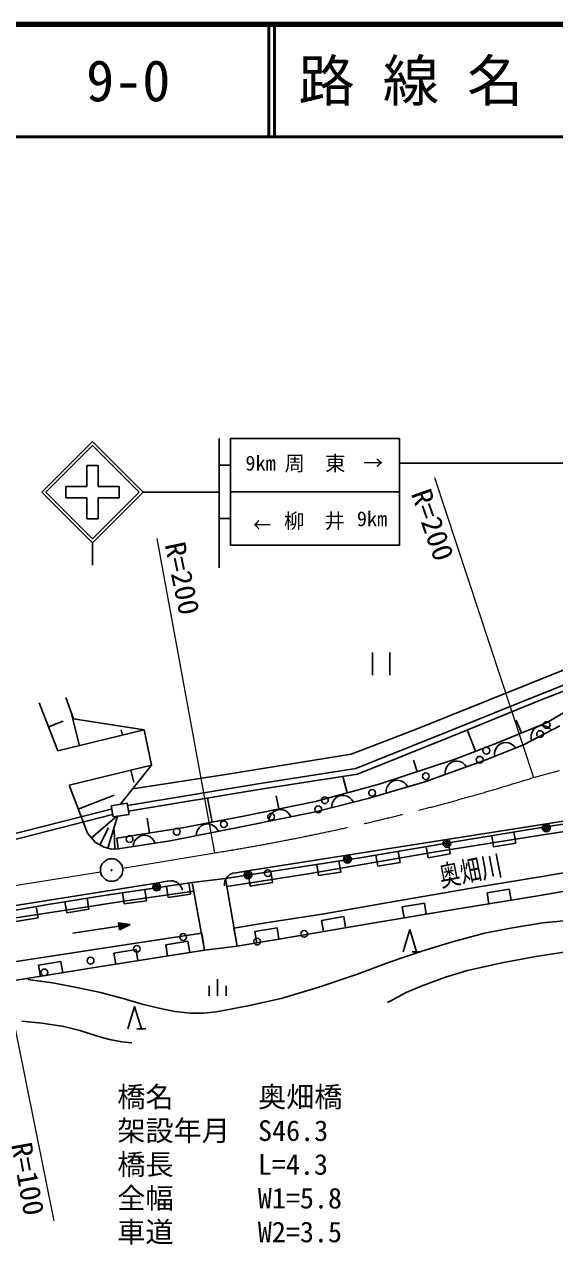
# Model space of a CAD drawing. Units: millimetres, scale not verified. Extents: x 40000 to 680000, y 20000 to 380000.
# Drawn here: x 156038 to 203139, y 271590 to 380000 of the extents above; entities that cross this region are included whole.
import ezdxf
from ezdxf.enums import TextEntityAlignment as Align

# ---------------------------------------------------------------- set-up
doc = ezdxf.new("R2010")
doc.units = ezdxf.units.MM
doc.header["$LTSCALE"] = 1000
doc.linetypes.add('CHAIN', pattern=[18.5, 12, -1.5, 3.5, -1.5])
for name, color, linetype, lineweight in [('M-BGD', 7, 'Continuous', 25), ('M-BMK', 2, 'CHAIN', 13), ('M-BMK-SRVR', 3, 'Continuous', 25), ('M-STR-HTXT', 7, 'Continuous', 13), ('M-STR-STRC', 7, 'Continuous', 25), ('M-TTL', 2, 'Continuous', 140), ('M-TTL-LINE', 7, 'Continuous', 50)]:
    doc.layers.add(name, color=color, linetype=linetype, lineweight=lineweight)
doc.layers.add('M-BMK-HTXT', color=7, linetype='Continuous')
doc.layers.add('M-TTL-TXT', color=7, linetype='Continuous')
doc.styles.add('ＭＳ ゴシック', font='')
doc.styles.get('ＭＳ ゴシック').set_extended_font_data('MS Gothic')

msp = doc.modelspace()

# ---------------------------------------------------------------- linework, layer by layer
at = {"layer": 'M-BGD'}
for p, q in [((186972, 324190), (186972, 322190)), ((188492, 322190), (188492, 324190)), ((190774, 317359), (203900, 322616)), ((202494, 317982), (209729, 322279)), ((209729, 322279), (202494, 317982)), ((201909, 320505), (203943, 321307)), ((159717, 320194), (160387, 318315)), ((193692, 317181), (201909, 320505)), ((193879, 316717), (202092, 320040)), ((202092, 320040), (204166, 320857)), ((159017, 315447), (157360, 319717)), ((160928, 315917), (160232, 318748)), ((158188, 317582), (159485, 318085)), ((160387, 318315), (166663, 317327)), ((197913, 316118), (202494, 317982)), ((202494, 317982), (197913, 316118)), ((200204, 317050), (199737, 318197)), ((203591, 317678), (200368, 316003)), ((201734, 317660), (201450, 317512)), ((201984, 317699), (201734, 317660)), ((202217, 317685), (201984, 317699)), ((202486, 317600), (202217, 317685)), ((166663, 317327), (159017, 315447)), ((164752, 316857), (164637, 317321)), ((166663, 317327), (167334, 314178)), ((185071, 315160), (190774, 317359)), ((185495, 313880), (193692, 317181)), ((185629, 313395), (193879, 316717)), ((196112, 315423), (195379, 317324)), ((201067, 316862), (201052, 316629)), ((201052, 316629), (201092, 316379)), ((201152, 317132), (201067, 316862)), ((201274, 317330), (201152, 317132)), ((201450, 317512), (201274, 317330)), ((202685, 317478), (202486, 317600)), ((202867, 317302), (202685, 317478)), ((194312, 314728), (197913, 316118)), ((197913, 316118), (194312, 314728)), ((200368, 316003), (197134, 314676)), ((197953, 315704), (197844, 315443)), ((198093, 315891), (197953, 315704)), ((198284, 316056), (198093, 315891)), ((198580, 316178), (198284, 316056)), ((198833, 316195), (198580, 316178)), ((199063, 316160), (198833, 316195)), ((199324, 316051), (199063, 316160)), ((199511, 315911), (199324, 316051)), ((199676, 315719), (199511, 315911)), ((174119, 313376), (185071, 315160)), ((187554, 312503), (194312, 314728)), ((194312, 314728), (187554, 312503)), ((190933, 313616), (190599, 314630)), ((197134, 314676), (191605, 312717)), ((193938, 314435), (193739, 314280)), ((194240, 314542), (193938, 314435)), ((194493, 314547), (194240, 314542)), ((194722, 314501), (194493, 314547)), ((194977, 314379), (194722, 314501)), ((197844, 315443), (197809, 315213)), ((197809, 315213), (197826, 314960)), ((160004, 312408), (167334, 314178)), ((167334, 314178), (164560, 310701)), ((165501, 313735), (165756, 312679)), ((165661, 312081), (174119, 313376)), ((177152, 312582), (185495, 313880)), ((177229, 312088), (185629, 313395)), ((193469, 313844), (193422, 313616)), ((193422, 313616), (193427, 313363)), ((193591, 314100), (193469, 313844)), ((193739, 314280), (193591, 314100)), ((195157, 314230), (194977, 314379)), ((195312, 314031), (195157, 314230)), ((161647, 308143), (160004, 312408)), ((165204, 310591), (177152, 312582)), ((181898, 310955), (187554, 312503)), ((187554, 312503), (181898, 310955)), ((184726, 311729), (184326, 313192)), ((191605, 312717), (186677, 311264)), ((188384, 312435), (188249, 312187)), ((188542, 312607), (188384, 312435)), ((188750, 312751), (188542, 312607)), ((189057, 312842), (188750, 312751)), ((189310, 312833), (189057, 312842)), ((189535, 312774), (189310, 312833)), ((189784, 312639), (189535, 312774)), ((189956, 312481), (189784, 312639)), ((190100, 312274), (189956, 312481)), ((160825, 310276), (164021, 311507)), ((165286, 310098), (177229, 312088)), ((172705, 309123), (172296, 311266)), ((178628, 310292), (178391, 311463)), ((186677, 311264), (181906, 310032)), ((183714, 311284), (183550, 311118)), ((183926, 311421), (183714, 311284)), ((184236, 311501), (183926, 311421)), ((184489, 311484), (184236, 311501)), ((184712, 311418), (184489, 311484)), ((184956, 311274), (184712, 311418)), ((185122, 311110), (184956, 311274)), ((188191, 311961), (188182, 311708)), ((188249, 312187), (188191, 311961)), ((153374, 307645), (163755, 310290)), ((165175, 310798), (163757, 310574)), ((163757, 310574), (163913, 309587)), ((165331, 309811), (165175, 310798)), ((175358, 309628), (181898, 310955)), ((181898, 310955), (175358, 309628)), ((175846, 304787), (213039, 310652)), ((178205, 310067), (178033, 309910)), ((178425, 310192), (178205, 310067)), ((178739, 310255), (178425, 310192)), ((178990, 310224), (178739, 310255)), ((179209, 310145), (178990, 310224)), ((179445, 309988), (179209, 310145)), ((183341, 310650), (183323, 310398)), ((183407, 310874), (183341, 310650)), ((183550, 311118), (183407, 310874)), ((185260, 310898), (185122, 311110)), ((153497, 307160), (163878, 309805)), ((161994, 307733), (164248, 309640)), ((163448, 306816), (164297, 309647)), ((163913, 309587), (165331, 309811)), ((167144, 308159), (166937, 309474)), ((170051, 308617), (175358, 309628)), ((175358, 309628), (170051, 308617)), ((172281, 308976), (171967, 308914)), ((172532, 308943), (172281, 308976)), ((181906, 310032), (175587, 308768)), ((177797, 309455), (177766, 309204)), ((177876, 309675), (177797, 309455)), ((178033, 309910), (177876, 309675)), ((179602, 309816), (179445, 309988)), ((179727, 309596), (179602, 309816)), ((202139, 308692), (209753, 309814)), ((211847, 309440), (202649, 308078)), ((162342, 307322), (161647, 308143)), ((162737, 307116), (163513, 308610)), ((164067, 306734), (163998, 308449)), ((164237, 307701), (170051, 308617)), ((170051, 308617), (164237, 307701)), ((166389, 307914), (166164, 307798)), ((166705, 307964), (166389, 307914)), ((166954, 307923), (166705, 307964)), ((167171, 307835), (166954, 307923)), ((175587, 308768), (168984, 307473)), ((171337, 308179), (171304, 307928)), ((171416, 308398), (171337, 308179)), ((171574, 308633), (171416, 308398)), ((171747, 308789), (171574, 308633)), ((171967, 308914), (171747, 308789)), ((172751, 308864), (172532, 308943)), ((172986, 308706), (172751, 308864)), ((173142, 308533), (172986, 308706)), ((173267, 308313), (173142, 308533)), ((202649, 308078), (192416, 306448)), ((194951, 307490), (202139, 308692)), ((197559, 307926), (197724, 306940)), ((199696, 307270), (199531, 308256)), ((163132, 306911), (162342, 307322)), ((163763, 306722), (163132, 306911)), ((164371, 306746), (164237, 307701)), ((164237, 307701), (164371, 306746)), ((168984, 307473), (164371, 306746)), ((165731, 307203), (165690, 306954)), ((165819, 307420), (165731, 307203)), ((165985, 307648), (165819, 307420)), ((166164, 307798), (165985, 307648)), ((167399, 307669), (167171, 307835)), ((167549, 307490), (167399, 307669)), ((167665, 307265), (167549, 307490)), ((186027, 305994), (194951, 307490)), ((191734, 306951), (191899, 305964)), ((193872, 306295), (193707, 307281)), ((197724, 306940), (199696, 307270)), ((164371, 306746), (163763, 306722)), ((173897, 304111), (186027, 305994)), ((192416, 306448), (181061, 304497)), ((187272, 306202), (187437, 305216)), ((189410, 305547), (189245, 306533)), ((191899, 305964), (193872, 306295)), ((174542, 304582), (174859, 304632)), ((174859, 304632), (175846, 304787)), ((178071, 303747), (177918, 304735)), ((182007, 305370), (182160, 304381)), ((182160, 304381), (184136, 304688)), ((184136, 304688), (183983, 305676)), ((187437, 305216), (189410, 305547)), ((202376, 304355), (208379, 305379)), ((152762, 301315), (167731, 303707)), ((167731, 303707), (168719, 303865)), ((168338, 303373), (170946, 303767)), ((168719, 303865), (169035, 303915)), ((169035, 303915), (169239, 303907)), ((169239, 303907), (169494, 303827)), ((169494, 303827), (169671, 303734)), ((169671, 303734), (169815, 303595)), ((169815, 303595), (169972, 303376)), ((170780, 302731), (170631, 303719)), ((170946, 303767), (173897, 304111)), ((172031, 297763), (170946, 303767)), ((170946, 303767), (171087, 302988)), ((173804, 303615), (173846, 303865)), ((173829, 303457), (173804, 303615)), ((173846, 303865), (173933, 304081)), ((173897, 304111), (174930, 298113)), ((174017, 303413), (173897, 304111)), ((173933, 304081), (174099, 304309)), ((181061, 304497), (174017, 303413)), ((174099, 304309), (174278, 304459)), ((174278, 304459), (174542, 304582)), ((175941, 304428), (176095, 303440)), ((176095, 303440), (178071, 303747)), ((196430, 303364), (202376, 304355)), ((207619, 303595), (201838, 302604)), ((158114, 301803), (163136, 302611)), ((163136, 302611), (168338, 303373)), ((164748, 302847), (164893, 301857)), ((171087, 302988), (164885, 302117)), ((166872, 302147), (166727, 303137)), ((168653, 303420), (168803, 302432)), ((168803, 302432), (170780, 302731)), ((169972, 303376), (170043, 303185)), ((170043, 303185), (170062, 303067)), ((188204, 301943), (196430, 303364)), ((201838, 302604), (194736, 301448)), ((199113, 303174), (197139, 302852)), ((197139, 302852), (197300, 301865)), ((199274, 302187), (199113, 303174)), ((154078, 301086), (158114, 301803)), ((157255, 300635), (157080, 301620)), ((164885, 302117), (158562, 301131)), ((159638, 302048), (159796, 301061)), ((161771, 301378), (161612, 302366)), ((164893, 301857), (166872, 302147)), ((182490, 300952), (188204, 301943)), ((194736, 301448), (186775, 300127)), ((191578, 301937), (189605, 301610)), ((189605, 301610), (189769, 300623)), ((191742, 300951), (191578, 301937)), ((158562, 301131), (154078, 300458)), ((155286, 300285), (157255, 300635)), ((159796, 301061), (161771, 301378)), ((177667, 300193), (182490, 300952)), ((184404, 300736), (182433, 300399)), ((182433, 300399), (182602, 299413)), ((184573, 299750), (184404, 300736)), ((160354, 299267), (165426, 300023)), ((165426, 300023), (164390, 300192)), ((164390, 300192), (164484, 299559)), ((165307, 300005), (164438, 300139)), ((164438, 300139), (164515, 299624)), ((164484, 299559), (165426, 300023)), ((165188, 299988), (164486, 300085)), ((164486, 300085), (164545, 299690)), ((164515, 299624), (165307, 300005)), ((165070, 299970), (164535, 300032)), ((164535, 300032), (164576, 299755)), ((164545, 299690), (165188, 299988)), ((164576, 299755), (165070, 299970)), ((164951, 299952), (164583, 299978)), ((164583, 299978), (164607, 299820)), ((164607, 299820), (164951, 299952)), ((164793, 299929), (164632, 299925)), ((164632, 299925), (164637, 299885)), ((164637, 299885), (164793, 299929)), ((166155, 298390), (171796, 299252)), ((171796, 299252), (172031, 297763)), ((174656, 299702), (177667, 300193)), ((174930, 298113), (174656, 299702)), ((178484, 299727), (176512, 299394)), ((176512, 299394), (176679, 298408)), ((178651, 298741), (178484, 299727)), ((186775, 300127), (180400, 299036)), ((189681, 297598), (190281, 299598)), ((190281, 299598), (190881, 297598)), ((158215, 297189), (166155, 298390)), ((170563, 298542), (168588, 298228)), ((168588, 298228), (168745, 297241)), ((170720, 297555), (170563, 298542)), ((180400, 299036), (174930, 298113)), ((153200, 296405), (158215, 297189)), ((172031, 297763), (162838, 296301)), ((165966, 297811), (163991, 297497)), ((163991, 297497), (164148, 296509)), ((166124, 296824), (165966, 297811)), ((174930, 298113), (172031, 297763)), ((190481, 297598), (191281, 297598)), ((162838, 296301), (154068, 294864)), ((159278, 296731), (157304, 296408)), ((157304, 296408), (157466, 295421)), ((159440, 295744), (159278, 296731)), ((173201, 295186), (173201, 293686)), ((172451, 294586), (172451, 293686)), ((173951, 294586), (173951, 293686)), ((165232, 290748), (165832, 292748)), ((165832, 292748), (166432, 290748)), ((166032, 290748), (166832, 290748))]:
    msp.add_line(p, q, dxfattribs=at)
for points in [[(156342, 295144), (158522, 294848), (160687, 294445), (162784, 294001), (164813, 293467), (166500, 292962), (168251, 292545), (169422, 292308), (170752, 292153), (171954, 292162), (173104, 292284), (175901, 292806), (178835, 293466), (182102, 294446), (185632, 295617), (188391, 296655), (191355, 297653), (194067, 298495), (196924, 299261), (199400, 299748), (202105, 300166), (211711, 301110)], [(204936, 297734), (201476, 297200), (198455, 296625), (195405, 295936), (193454, 295346), (191277, 294565), (189941, 293976), (188525, 293231), (188281, 293097)], [(155805, 291432), (157573, 291266), (159549, 290960), (160959, 290605), (162518, 290101), (163594, 289808), (164701, 289617), (165578, 289506)]]:
    msp.add_lwpolyline(points, dxfattribs=at)
for centre, radius in [((202440, 317754), 300), ((201851, 316946), 300), ((197072, 315477), 300), ((196484, 314668), 300), ((191704, 313200), 300), ((182734, 311071), 300), ((186925, 311731), 300), ((182145, 310262), 300), ((173763, 308942), 300), ((177954, 309602), 300), ((202396, 308619), 350), ((165381, 307621), 300), ((169572, 308281), 300), ((202396, 308619), 210), ((202396, 308619), 70), ((193564, 307227), 350), ((193564, 307227), 210), ((193564, 307227), 70), ((184733, 305834), 350), ((184733, 305834), 210), ((184733, 305834), 70), ((175901, 304442), 350), ((175901, 304442), 210), ((177659, 304591), 300), ((167787, 303361), 350), ((167787, 303361), 210), ((175901, 304442), 70), ((167787, 303361), 70), ((170139, 298918), 300), ((180901, 299196), 300), ((166028, 297869), 300), ((176713, 298514), 300), ((161917, 296820), 300), ((157806, 295771), 300)]:
    msp.add_circle(centre, radius, dxfattribs=at)
at = {"layer": 'M-BMK'}
for p, q in [((201257, 313088), (203562, 313726)), ((164774, 305034), (172969, 306400)), ((152739, 303122), (162800, 304714))]:
    msp.add_line(p, q, dxfattribs=at)
msp.add_arc((141217, 503863), 200000, 279.13472, 287.46942, dxfattribs=at)
at = {"layer": 'M-BMK-SRVR'}
for radius in [1000, 40]:
    msp.add_circle((163788, 304870), radius, dxfattribs=at)
at = {"layer": 'M-STR-HTXT'}
for p, q in [((192470, 339741), (201257, 313088)), ((172969, 306400), (167842, 334338)), ((158696, 273709), (152739, 303122))]:
    msp.add_line(p, q, dxfattribs=at)
at = {"layer": 'M-STR-STRC'}
for p, q in [((157586, 338443), (162086, 342943)), ((157940, 338443), (162086, 342589)), ((166587, 338443), (162086, 342943)), ((166233, 338443), (162086, 342589)), ((173355, 343221), (173355, 331721)), ((174355, 343221), (189355, 343221)), ((174355, 343221), (174355, 333721)), ((189355, 343221), (189355, 333721)), ((161587, 338943), (161588, 340803)), ((161588, 340803), (161587, 338943)), ((161588, 340803), (162588, 340803)), ((161588, 340803), (162588, 340803)), ((162588, 340803), (162587, 338943)), ((162588, 340803), (162587, 338943)), ((173355, 340846), (174355, 340846)), ((189355, 341013), (221830, 341013)), ((157586, 338443), (162086, 333942)), ((157940, 338443), (162086, 334296)), ((159727, 338943), (159726, 337943)), ((159727, 338943), (159726, 337943)), ((159727, 338943), (161587, 338943)), ((159727, 338943), (161587, 338943)), ((162086, 334296), (166233, 338443)), ((162087, 333943), (166587, 338443)), ((162587, 338943), (164447, 338943)), ((162587, 338943), (164447, 338943)), ((164447, 338943), (164446, 337943)), ((164447, 338943), (164446, 337943)), ((166587, 338443), (173355, 338443)), ((189355, 338471), (174355, 338471)), ((161587, 337943), (159726, 337943)), ((159726, 337943), (161587, 337943)), ((161586, 336083), (161587, 337943)), ((161587, 337943), (161586, 336083)), ((162587, 337943), (162586, 336083)), ((162587, 337943), (162586, 336083)), ((164446, 337943), (162587, 337943)), ((162587, 337943), (164446, 337943)), ((162586, 336083), (161586, 336083)), ((161586, 336083), (162586, 336083)), ((173355, 336096), (174355, 336096)), ((162087, 333943), (162087, 331943)), ((189355, 333721), (174355, 333721))]:
    msp.add_line(p, q, dxfattribs=at)
at = {"layer": 'M-TTL'}
msp.add_line((680000, 380000), (40000, 380000), dxfattribs=at)
at = {"layer": 'M-TTL-LINE'}
for p, q in [((177750, 380000), (177750, 370000)), ((178250, 380000), (178250, 370000)), ((40000, 370000), (680000, 370000))]:
    msp.add_line(p, q, dxfattribs=at)

# ---------------------------------------------------------------- texts
at = {"layer": 'M-BMK-HTXT', "style": 'ＭＳ ゴシック', "width": 0.75}
msp.add_text('奥畑川', height=1833, rotation=11.1, dxfattribs=at).set_placement((193180, 302829), align=Align.BOTTOM_LEFT)
at = {"layer": 'M-STR-HTXT', "style": 'ＭＳ ゴシック', "width": 1.05}
for s, rotation, p in [('R=200', 289.3, (189843, 338141)), ('R=200', 281.9, (167959, 333682)), ('R=100', 280.3, (154323, 280389))]:
    msp.add_text(s, height=1833, rotation=rotation, dxfattribs=at).set_placement(p, align=Align.BOTTOM_LEFT)
at = {"layer": 'M-STR-HTXT', "style": 'ＭＳ ゴシック'}
for s, p in [('橋名\u3000\u3000\u3000奥畑橋', (164291, 283248)), ('架設年月\u3000S46.3', (164291, 280248)), ('橋長      L=4.3', (164291, 277248)), ('全幅      W1=5.8', (164291, 274248)), ('車道      W2=3.5', (164291, 271248))]:
    msp.add_text(s, height=1833, dxfattribs=at).set_placement(p, align=Align.BOTTOM_LEFT)
at = {"layer": 'M-STR-STRC', "style": 'ＭＳ ゴシック'}
for s, p in [('9km', (175675, 339966)), ('周\u3000東', (179155, 339946)), ('柳\u3000井', (179101, 334828)), ('9km', (185572, 335018))]:
    msp.add_text(s, height=1320, dxfattribs=at).set_placement(p, align=Align.BOTTOM_LEFT)
at = {"layer": 'M-STR-STRC', "style": 'ＭＳ ゴシック', "width": 0.9}
for s, rotation, p in [('↑', 270, (185953, 341870)), ('→', 180, (177959, 336636))]:
    msp.add_text(s, height=1320, rotation=rotation, dxfattribs=at).set_placement(p, align=Align.BOTTOM_LEFT)
at = {"layer": 'M-TTL-TXT', "style": 'ＭＳ ゴシック'}
for s, p in [('路 線 名', (180380, 375000)), ('9-0', (161521, 375000))]:
    msp.add_text(s, height=3666, dxfattribs=at).set_placement(p, align=Align.MIDDLE_LEFT)

doc.saveas('drawing.dxf')
